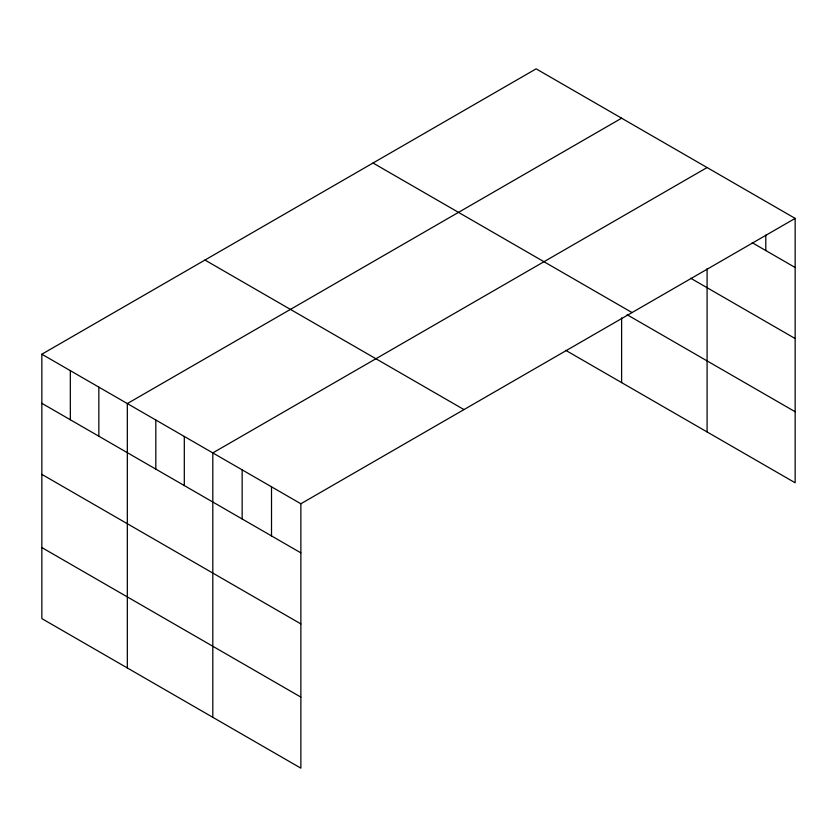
<?xml version="1.0" encoding="UTF-8"?>
<svg xmlns="http://www.w3.org/2000/svg" width="837" height="837" viewBox="0 0 837 837"><rect width="100%" height="100%" fill="white"/><g stroke="black" fill="none" stroke-linecap="round" stroke-linejoin="round"><path stroke-width="1.26" d="M41.85 354.218L300.87 503.759L300.87 768.157L41.85 618.606L41.85 354.218L536.13 68.843L795.15 218.394L795.15 482.782L565.718 350.326M621.609 118.195L127.329 403.57L127.329 667.957M707.087 167.546L212.807 452.911L212.807 717.309M300.87 503.759L795.15 218.394M752.243 242.73L795.15 267.495M690.64 278.208L795.15 338.546M373.02 163.016L632.04 312.567M627.08 314.712L795.15 411.741M204.96 260.045L463.98 409.586M41.85 403.319L300.87 552.87M41.85 474.37L300.87 623.91M41.85 547.565L300.87 697.106M765.792 235.04L765.792 250.545M707.087 268.667L707.087 431.934M621.609 317.882L621.609 382.593M271.512 486.81L271.512 535.921M242.155 469.86L242.155 518.971M184.307 436.464L184.307 485.575M155.818 420.017L155.818 469.118M98.839 387.112L98.839 436.223M70.339 370.665L70.339 419.766"/></g></svg>
